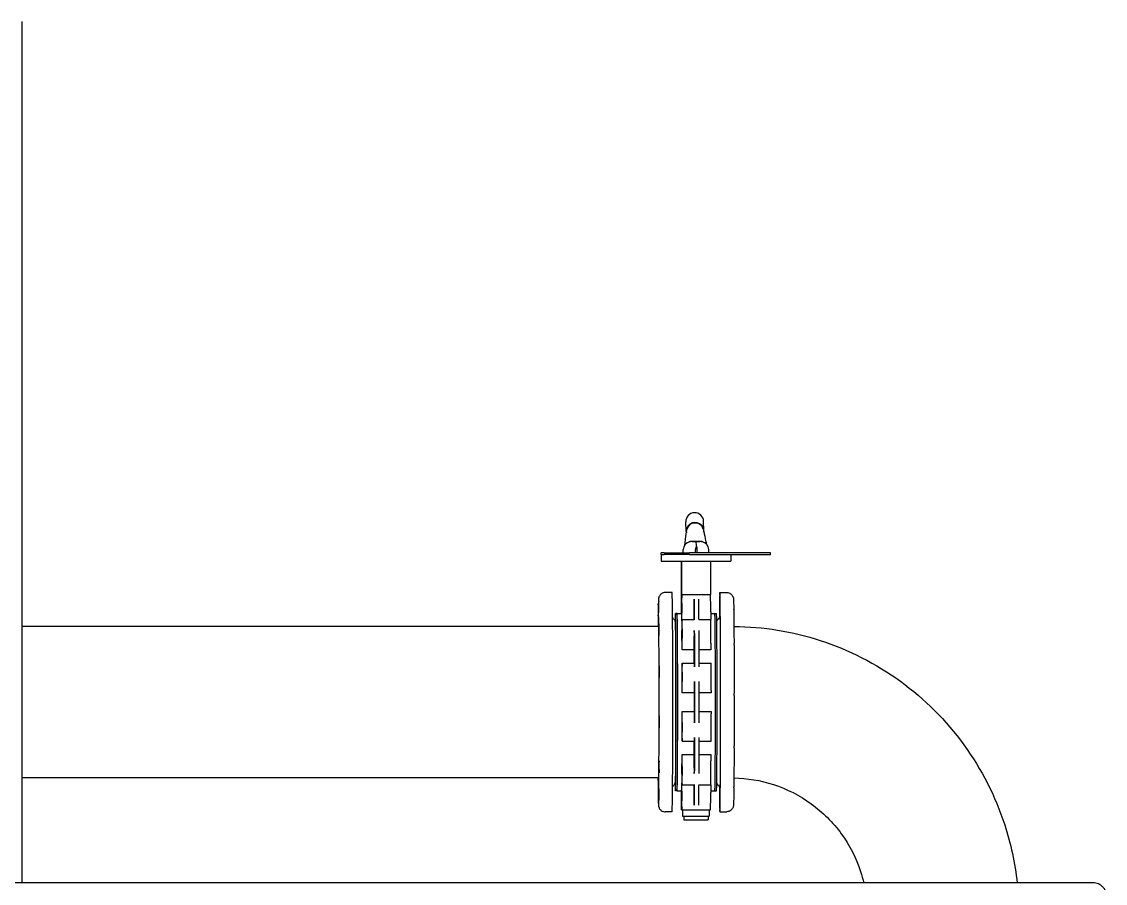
# Model space of a CAD drawing. Header units: millimetres. Extents: x 0 to 118900, y 0 to 84100.
# Drawn here: x 25589 to 27542, y 79400 to 80953 of the extents above; entities that cross this region are included whole.
import ezdxf

# ---------------------------------------------------------------- set-up
doc = ezdxf.new("R2010")
doc.units = ezdxf.units.MM
doc.header["$LTSCALE"] = 100
doc.layers.add('Visible', color=7, linetype='Continuous', lineweight=25)

msp = doc.modelspace()

# ---------------------------------------------------------------- linework, layer by layer
at = {"layer": 'Visible'}
for p, q in [((25589.41, 80952.7), (25589.41, 79400.35)), ((26786.73, 80033.67), (26786.06, 80051.03)), ((26803.74, 80049.06), (26801.74, 80049.06)), ((26818.71, 80034.9), (26818.04, 80052.27)), ((26793.24, 80016.2), (26793.39, 80016.2)), ((26793.24, 80015.04), (26793.24, 80016.2)), ((26793.39, 80016.2), (26815.39, 80016.2)), ((26793.39, 80014.63), (26793.39, 80016.2)), ((26804.63, 80015.2), (26797.41, 80015.2)), ((26811.37, 80015.2), (26804.63, 80015.2)), ((26815.39, 80014.63), (26815.39, 80016.2)), ((26747.18, 79995.2), (26741.81, 79995.2)), ((26741.81, 79992.2), (26741.81, 79995.2)), ((26741.81, 79992.2), (26747.18, 79992.2)), ((26741.81, 79992.2), (26741.81, 79980.2)), ((26741.81, 79992.2), (26747.18, 79992.2)), ((26747.18, 79995.2), (26792.72, 79995.2)), ((26792.72, 79992.2), (26747.18, 79992.2)), ((26781.31, 79995.2), (26781.31, 80001.2)), ((26801.66, 79995.2), (26792.72, 79995.2)), ((26792.72, 79992.2), (26801.66, 79992.2)), ((26938.31, 79995.2), (26801.66, 79995.2)), ((26801.66, 79992.2), (26938.31, 79992.2)), ((26803.57, 79995.2), (26803.57, 80001.2)), ((26806.57, 79995.2), (26806.57, 80001.2)), ((26827.31, 79995.2), (26827.31, 80001.2)), ((26866.81, 79992.2), (26866.81, 79980.2)), ((26938.31, 79992.2), (26938.31, 79995.2)), ((26741.81, 79980.2), (26866.81, 79980.2)), ((26778.14, 79980.2), (26778.14, 79911.13)), ((26778.49, 79911.13), (26778.49, 79980.2)), ((26830.49, 79980.2), (26830.49, 79920.23)), ((26761.32, 79923.7), (26748.82, 79923.7)), ((26778.01, 79920.23), (26778.14, 79920.23)), ((26778.62, 79920.23), (26830.62, 79920.23)), ((26847.31, 79923.7), (26859.81, 79923.7)), ((26770.32, 79886.2), (26767.32, 79886.2)), ((26770.32, 79886.2), (26778.32, 79886.2)), ((26777.84, 79888.76), (26777.85, 79886.2)), ((26778.76, 79872.38), (26778.79, 79888.76)), ((26779.16, 79874.94), (26801.16, 79874.94)), ((26800.76, 79874.94), (26800.79, 79888.76)), ((26809.18, 79874.94), (26831.16, 79874.94)), ((26830.79, 79888.76), (26830.76, 79874.94)), ((26830.78, 79886.2), (26838.31, 79886.2)), ((26838.31, 79886.2), (26841.31, 79886.2)), ((26737.38, 79862.7), (25589.41, 79862.7)), ((26779.08, 79872.38), (26778.76, 79872.38)), ((26779.04, 79867.62), (26778.96, 79855.62)), ((26779.2, 79820.27), (26779.28, 79832.26)), ((26801.2, 79820.27), (26779.2, 79820.27)), ((26801.2, 79820.27), (26801.28, 79832.26)), ((26831.2, 79820.27), (26809.42, 79820.27)), ((26831.28, 79832.26), (26831.2, 79820.27)), ((26779.43, 79795.64), (26779.31, 79791.25)), ((26779.47, 79796.49), (26801.47, 79796.49)), ((26809.54, 79796.49), (26831.47, 79796.49)), ((26779.4, 79742.95), (26779.51, 79747.34)), ((26801.4, 79742.95), (26779.4, 79742.95)), ((26801.4, 79742.95), (26801.51, 79747.34)), ((26831.4, 79742.95), (26809.6, 79742.95)), ((26831.51, 79747.34), (26831.4, 79742.95)), ((26779.4, 79709.44), (26801.4, 79709.44)), ((26779.51, 79705.05), (26779.4, 79709.44)), ((26801.51, 79705.05), (26801.4, 79709.44)), ((26809.6, 79709.44), (26831.4, 79709.44)), ((26831.4, 79709.44), (26831.51, 79705.05)), ((26779.31, 79661.15), (26779.43, 79656.75)), ((26779.47, 79655.9), (26801.47, 79655.9)), ((26809.54, 79655.9), (26831.47, 79655.9)), ((26779.2, 79632.13), (26801.2, 79632.13)), ((26779.28, 79620.13), (26779.2, 79632.13)), ((26801.28, 79620.13), (26801.2, 79632.13)), ((26809.42, 79632.13), (26831.2, 79632.13)), ((26831.2, 79632.13), (26831.28, 79620.13)), ((26737.38, 79589.7), (25589.41, 79589.7)), ((26778.76, 79580.02), (26779.08, 79580.02)), ((26778.79, 79563.63), (26778.76, 79580.02)), ((26778.96, 79596.77), (26779.04, 79584.77)), ((26770.32, 79566.2), (26767.32, 79566.2)), ((26770.32, 79566.2), (26778.43, 79566.2)), ((26777.85, 79566.2), (26777.84, 79563.63)), ((26778.17, 79550.69), (26778.2, 79566.2)), ((26778.43, 79567.08), (26778.46, 79550.69)), ((26779.16, 79577.45), (26801.16, 79577.45)), ((26800.79, 79563.63), (26800.76, 79577.45)), ((26809.18, 79577.45), (26831.16, 79577.45)), ((26830.76, 79577.45), (26830.79, 79563.63)), ((26830.78, 79566.2), (26838.31, 79566.2)), ((26838.31, 79566.2), (26841.31, 79566.2)), ((26761.32, 79528.7), (26748.82, 79528.7)), ((26778.01, 79532.16), (26778.62, 79532.16)), ((26778.62, 79532.16), (26830.62, 79532.16)), ((26780.31, 79532.16), (26780.31, 79520.7)), ((26828.31, 79532.16), (26828.31, 79520.7)), ((26847.31, 79528.7), (26859.81, 79528.7)), ((26780.31, 79520.7), (26828.31, 79520.7)), ((26782.31, 79520.7), (26782.31, 79514.2)), ((26782.31, 79514.2), (26826.31, 79514.2)), ((26826.31, 79520.7), (26826.31, 79514.2)), ((27519.77, 79400.35), (22307.76, 79400.35))]:
    msp.add_line(p, q, dxfattribs=at)
for centre, radius, start, end in [((26802.05, 80051.65), 16, 2.21764, 182.21764), ((26795.31, 80001.2), 14, 98.21427, 180), ((26813.31, 80001.2), 14, 0, 81.47715)]:
    msp.add_arc(centre, radius, start, end, dxfattribs=at)
for centre, major_axis, ratio, start_param, end_param in [((26802.72, 80034.28), (15.99, 0.62), 0.9847848, 6.1310355, 9.590907), ((26801.72, 80035.27), (-13.99, -0.54), 0.9847848, 4.6730865, 6.1125963), ((26803.72, 80035.27), (13.99, 0.54), 0.9847848, 0.1739835, 1.5314938), ((26804.63, 80001.2), (0, 14), 0.0348877, 5.1749126, 6.2831853), ((26817.84, 80001.2), (-14.28, 0), 0.980683, 5.8206616, 6.2831853), ((26792.29, 80001.2), (14.28, 0), 0.980683, 0, 0.4625237), ((26847.31, 79726.2), (0, 197.5), 0.0068282, 2.4475284, 6.9772495), ((26847.31, 79726.2), (0, 191.5), 0.0068282, 2.486433, 6.9383449), ((26761.32, 79726.2), (0, -197.5), 0.0068282, 0, 3.1415927), ((26778.01, 79895.23), (0, 25), 0.0068282, 5.4016231, 8.115781), ((26778.62, 79895.23), (0, 25), 0.0068282, 4.4505896, 7.1647475), ((26801.36, 79991.88), (0, -120), 0.0068282, 5.441902, 6.0772711), ((26800.62, 79895.23), (0, 25), 0.0068282, 4.4505896, 5.441902), ((26809.36, 79991.88), (0, -120), 0.0068282, 5.441902, 6.0772711), ((26830.62, 79895.23), (0, 25), 0.0068282, 4.4505896, 6.2831853), ((26736.44, 79892.35), (0, 10.75), 0.0068282, 0.5418182, 6.3798531), ((26737.06, 79897.55), (0, -10.75), 0.0068282, 3.1598121, 8.997847), ((26767.32, 79726.2), (0, -160), 0.0068282, 5.8565624, 9.8514009), ((26770.32, 79726.2), (0, -160), 0.0068282, 0, 3.1415926), ((26770.32, 79726.2), (0, -160), 0.0068282, 0, 3.1415926), ((26778.32, 79726.2), (0, 160), 0.0068282, 5.864493, 6.2831853), ((26779.16, 79849.94), (0, 25), 0.0068282, 3.9269908, 7.0685835), ((26801.16, 79849.94), (0, 25), 0.0068282, 6.0772711, 6.2831853), ((26831.16, 79849.94), (0, 25), 0.0068282, 3.9269909, 6.2831854), ((26838.31, 79726.2), (0, 160), 0.0068282, 3.1415927, 6.2831853), ((26838.31, 79726.2), (0, 160), 0.0068282, 3.1415927, 6.2831853), ((26841.31, 79726.2), (0, 160), 0.0068282, 3.1415927, 6.2831853), ((26737.61, 79856.84), (0, -10.75), 0.0068282, 2.6362133, 8.4742482), ((26778.32, 79726.2), (0, 160), 0.0068282, 5.3408943, 5.65468), ((26801.16, 79849.94), (0, 25), 0.0068282, 3.9269908, 4.9183032), ((26802.13, 79879.59), (0, 120), 0.0068282, 1.7767106, 2.4120797), ((26810.13, 79879.59), (0, -120), 0.0068282, 4.9183032, 5.5536723), ((26800.31, 79726.2), (0, 160), 0.0068282, 5.1672454, 5.3408943), ((26779.47, 79771.49), (0, -25), 0.0068282, 0.2617994, 3.403392), ((26801.47, 79771.49), (0, 25), 0.0068282, 5.5536723, 6.2831853), ((26831.47, 79771.49), (0, 25), 0.0068282, 3.4033921, 6.2831853), ((26737.95, 79781.12), (0, -10.75), 0.0068282, 2.1126145, 7.9506494), ((26778.32, 79726.2), (0, 160), 0.0068282, 4.8172955, 5.1310812), ((26801.47, 79771.49), (0, -25), 0.0068282, 0.2617994, 1.2531118), ((26802.41, 79726.2), (0, 120), 0.0068282, 1.2531118, 1.8884809), ((26810.41, 79726.2), (0, -120), 0.0068282, 4.3947044, 5.0300735), ((26800.31, 79726.2), (0, 160), 0.0068282, 4.6074825, 4.8172955), ((26737.99, 79690.68), (0, -10.75), 0.0068282, 1.5890158, 7.4270506), ((26778.32, 79726.2), (0, 160), 0.0068282, 4.2936967, 4.6074825), ((26779.47, 79680.9), (0, -25), 0.0068282, 6.0213859, 9.1629786), ((26801.47, 79680.9), (0, 25), 0.0068282, 5.0300735, 6.0213859), ((26831.47, 79680.9), (0, 25), 0.0068282, 3.1415927, 6.0213859), ((26802.13, 79572.81), (0, 120), 0.0068282, 0.729513, 1.3648821), ((26801.47, 79680.9), (0, -25), 0.0068282, 0, 0.729513), ((26810.13, 79572.81), (0, -120), 0.0068282, 3.8711057, 4.5064748), ((26800.31, 79726.2), (0, 160), 0.0068282, 4.0838837, 4.2575326), ((26737.71, 79609.76), (0, -10.75), 0.0068282, 1.065417, 6.9034519), ((26778.32, 79726.2), (0, 160), 0.0068282, 3.7700979, 4.0838837), ((26779.16, 79602.45), (0, -25), 0.0068282, 5.4977871, 8.6393798), ((26801.16, 79602.45), (0, 25), 0.0068282, 4.5064748, 5.4977871), ((26831.16, 79602.45), (0, -25), 0.0068282, 0, 2.3561945), ((26736.02, 79595.55), (0, 10.75), 0.0068282, 2.1468852, 2.1910629), ((26736.02, 79595.55), (0, -10.75), 0.0068282, 5.777806, 7.2778927), ((26778.32, 79726.2), (0, -160), 0.0068282, 0.1049065, 0.4186923), ((26736.57, 79554.84), (0, 10.75), 0.0068282, 3.1598121, 8.997847), ((26737.19, 79560.04), (0, -10.75), 0.0068282, 0.5418182, 6.3798531), ((26778.01, 79557.16), (0, -25), 0.0068282, 4.4505896, 7.5921822), ((26778.62, 79557.16), (0, -25), 0.0068282, 4.9741884, 8.115781), ((26801.36, 79460.52), (0, 120), 0.0068282, 0.2059142, 0.8412833), ((26800.62, 79557.16), (0, 25), 0.0068282, 3.982876, 4.9741884), ((26801.16, 79602.45), (0, -25), 0.0068282, 0, 0.2059142), ((26809.36, 79460.52), (0, 120), 0.0068282, 0.2059142, 0.8412833), ((26830.62, 79557.16), (0, -25), 0.0068282, 0, 1.8325957)]:
    msp.add_ellipse(centre, major_axis=major_axis, ratio=ratio, start_param=start_param, end_param=end_param, dxfattribs=at)
for centre, major_axis in [((26778.01, 79895.23), (0, 8.65)), ((26778.62, 79895.23), (0, -8.65)), ((26779.16, 79849.94), (0, -8.65)), ((26779.47, 79771.49), (0, -8.65)), ((26779.47, 79680.9), (0, -8.65)), ((26779.16, 79602.45), (0, -8.65)), ((26778.01, 79557.16), (0, 8.65)), ((26778.62, 79557.16), (0, -8.65))]:
    msp.add_ellipse(centre, major_axis=major_axis, ratio=0.0068282, dxfattribs=at)
for points, knots in [([(26784.39, 80009.96), (26784.82, 80013.27), (26785.25, 80016.73), (26786.4, 80025.95), (26787.13, 80031.77), (26787.85, 80037.07)], [4.1856983, 4.1856983, 4.1856983, 4.1856983, 10.0011393, 10.0011393, 19.7186157, 19.7186157, 19.7186157, 19.7186157]), ([(26817.41, 80038.19), (26818.62, 80032.65), (26819.83, 80026.62), (26821.64, 80017.54), (26822.27, 80014.41), (26822.89, 80011.41)], [0, 0, 0, 0, 10.000406, 10.000406, 15.277543, 15.277543, 15.277543, 15.277543]), ([(26748.82, 79923.7), (26747.53, 79923.7), (26746.25, 79923.48), (26743.91, 79922.72), (26742.89, 79922.18), (26741.03, 79920.92), (26740.32, 79920.22), (26739.02, 79918.73), (26738.61, 79918.05), (26737.92, 79916.8), (26737.72, 79916.3), (26737.39, 79915.44), (26737.29, 79915.11), (26737.11, 79914.44), (26737.05, 79914.17), (26736.91, 79913.48), (26736.88, 79913.21), (26736.73, 79912.08), (26736.72, 79911.62), (26736.66, 79910.57), (26736.64, 79910.15), (26736.6, 79909.23), (26736.58, 79908.72), (26736.54, 79907.61), (26736.53, 79907.01), (26736.49, 79905.7), (26736.47, 79905.01), (26736.44, 79903.51), (26736.42, 79902.71), (26736.39, 79901.02), (26736.37, 79900.12), (26736.34, 79898.22), (26736.32, 79897.22), (26736.29, 79895.13), (26736.27, 79894.04), (26736.24, 79891.77), (26736.23, 79890.58), (26736.2, 79888.11), (26736.18, 79886.83), (26736.15, 79884.17), (26736.14, 79882.79), (26736.11, 79879.96), (26736.09, 79878.5), (26736.04, 79872.59), (26736, 79867.81), (26735.96, 79862.7)], [4.13134659, 4.13134659, 4.13134659, 4.13134659, 4.13354372, 4.13354372, 4.13596456, 4.13596456, 4.13912067, 4.13912067, 4.14367577, 4.14367577, 4.14943999, 4.14943999, 4.15603928, 4.15603928, 4.16547949, 4.16547949, 4.18431206, 4.18431206, 4.25409268, 4.25409268, 4.2956556, 4.2956556, 4.33736571, 4.33736571, 4.37910831, 4.37910831, 4.42074683, 4.42074683, 4.46233101, 4.46233101, 4.50406179, 4.50406179, 4.54579928, 4.54579928, 4.58740099, 4.58740099, 4.62898882, 4.62898882, 4.67072279, 4.67072279, 4.71245956, 4.71245956, 4.75405514, 4.75405514, 4.87593078, 4.87593078, 4.87593078, 4.87593078]), ([(26859.81, 79923.7), (26861.1, 79923.7), (26862.38, 79923.48), (26864.72, 79922.72), (26865.73, 79922.18), (26867.59, 79920.92), (26868.31, 79920.22), (26869.61, 79918.73), (26870.02, 79918.05), (26870.71, 79916.8), (26870.91, 79916.3), (26871.24, 79915.44), (26871.33, 79915.11), (26871.52, 79914.44), (26871.58, 79914.17), (26871.71, 79913.48), (26871.75, 79913.21), (26871.9, 79912.08), (26871.91, 79911.62), (26872, 79910.13), (26872.03, 79909.15), (26872.11, 79906.74), (26872.15, 79905.31), (26872.22, 79902.01), (26872.26, 79900.14), (26872.31, 79896.75), (26872.33, 79895.37), (26872.36, 79893.91)], [4.0006906, 4.0006906, 4.0006906, 4.0006906, 4.00288773, 4.00288773, 4.00530857, 4.00530857, 4.00846468, 4.00846468, 4.01301978, 4.01301978, 4.01878399, 4.01878399, 4.02538329, 4.02538329, 4.0348235, 4.0348235, 4.05365607, 4.05365607, 4.12343668, 4.12343668, 4.21216726, 4.21216726, 4.30089783, 4.30089783, 4.38962841, 4.38962841, 4.44434347, 4.44434347, 4.44434347, 4.44434347]), ([(26736.4, 79901.56), (26736.4, 79901.65), (26736.41, 79901.73), (26736.41, 79902.29), (26736.42, 79902.64), (26736.43, 79902.95), (26736.43, 79903.01), (26736.43, 79903.05)], [-2.17747426, -2.17747426, -2.17747426, -2.17747426, -2.12868784, -2.12868784, -1.82469566, -1.82469566, -1.69810299, -1.69810299, -1.69810299, -1.69810299]), ([(26737.06, 79908.3), (26737.06, 79908.31), (26737.06, 79908.3), (26737.07, 79908.21), (26737.08, 79908.03), (26737.08, 79907.63), (26737.09, 79907.5), (26737.09, 79907.34)], [-2.17736247, -2.17736247, -2.17736247, -2.17736247, -2.07623279, -2.07623279, -1.81189965, -1.81189965, -1.69812221, -1.69812221, -1.69812221, -1.69812221]), ([(26872.37, 79892.88), (26872.36, 79893.29), (26872.36, 79893.63), (26872.36, 79893.9), (26872.36, 79893.91), (26872.36, 79893.91)], [-2.05906725, -2.05906725, -2.05906725, -2.05906725, -1.82469566, -1.82469566, -1.82141019, -1.82141019, -1.82141019, -1.82141019]), ([(26872.37, 79892.88), (26872.41, 79890.1), (26872.45, 79887.04), (26872.52, 79880.38), (26872.55, 79876.78), (26872.62, 79869.08), (26872.65, 79864.98), (26872.72, 79856.32), (26872.75, 79851.76), (26872.8, 79842.23), (26872.83, 79837.25), (26872.85, 79832.1)], [4.45709227, 4.45709227, 4.45709227, 4.45709227, 4.55852405, 4.55852405, 4.65995583, 4.65995583, 4.76138761, 4.76138761, 4.8628194, 4.8628194, 4.96425118, 4.96425118, 4.96425118, 4.96425118]), ([(26736.95, 79568.22), (26736.95, 79568.22), (26736.99, 79568.93), (26737.12, 79572.41), (26737.21, 79577.13), (26737.41, 79591.13), (26737.5, 79601.04), (26737.66, 79624.78), (26737.73, 79638.64), (26737.84, 79668.88), (26737.87, 79685.26), (26737.91, 79718.85), (26737.91, 79736.06), (26737.87, 79769.57), (26737.83, 79785.87), (26737.72, 79815.88), (26737.65, 79829.6), (26737.49, 79853.05), (26737.39, 79862.79), (26737.18, 79877.22), (26737.06, 79882.14), (26736.96, 79884), (26736.95, 79884.17), (26736.95, 79884.17)], [1.0696385, 1.0696385, 1.0696385, 1.0696385, 1.176431, 1.176431, 1.4527774, 1.4527774, 1.7694866, 1.7694866, 2.0887755, 2.0887755, 2.4084949, 2.4084949, 2.7283208, 2.7283208, 3.0481446, 3.0481446, 3.3678539, 3.3678539, 3.6870983, 3.6870983, 4.0033791, 4.0033791, 4.051462, 4.051462, 4.051462, 4.051462]), ([(26762.18, 79574.39), (26762.28, 79574.45), (26762.38, 79574.52), (26763.44, 79575.23), (26764.1, 79575.88), (26765.31, 79577.26), (26765.69, 79577.9), (26766.34, 79579.09), (26766.53, 79579.56), (26766.82, 79580.36), (26766.9, 79580.66), (26767.06, 79581.24), (26767.11, 79581.48), (26767.22, 79582.04), (26767.25, 79582.27), (26767.36, 79583.1), (26767.37, 79583.42), (26767.54, 79586.1), (26767.62, 79589.85), (26767.81, 79602.36), (26767.9, 79610.99), (26768.05, 79631.84), (26768.12, 79644.01), (26768.22, 79670.7), (26768.25, 79685.21), (26768.29, 79715.14), (26768.29, 79730.55), (26768.27, 79760.7), (26768.23, 79775.44), (26768.14, 79802.76), (26768.08, 79815.34), (26767.94, 79837.07), (26767.85, 79846.22), (26767.66, 79860.23), (26767.57, 79864.95), (26767.42, 79868.21), (26767.4, 79868.7), (26767.32, 79869.59), (26767.3, 79869.87), (26767.14, 79870.76), (26767.09, 79871), (26766.97, 79871.5), (26766.91, 79871.69), (26766.73, 79872.29), (26766.58, 79872.74), (26765.96, 79874.04), (26765.58, 79874.82), (26764.23, 79876.36), (26763.78, 79876.82), (26762.88, 79877.53), (26762.55, 79877.77), (26762.18, 79878)], [0.9940504, 0.9940504, 0.9940504, 0.9940504, 0.9943647, 0.9943647, 0.9975258, 0.9975258, 1.0021915, 1.0021915, 1.008396, 1.008396, 1.0153053, 1.0153053, 1.0246772, 1.0246772, 1.042087, 1.042087, 1.097205, 1.097205, 1.4113642, 1.4113642, 1.7359264, 1.7359264, 2.0567574, 2.0567574, 2.3770671, 2.3770671, 2.6972505, 2.6972505, 3.0174271, 3.0174271, 3.3377059, 3.3377059, 3.6584011, 3.6584011, 3.9816248, 3.9816248, 4.0564857, 4.0564857, 4.0939161, 4.0939161, 4.1042688, 4.1042688, 4.1094072, 4.1094072, 4.1171785, 4.1171785, 4.1235712, 4.1235712, 4.125905, 4.125905, 4.1270501, 4.1270501, 4.1270501, 4.1270501]), ([(26841.77, 79871.85), (26841.77, 79871.88), (26841.78, 79871.9), (26841.9, 79872.29), (26842.05, 79872.74), (26842.67, 79874.04), (26843.05, 79874.82), (26844.4, 79876.36), (26844.85, 79876.82), (26846.12, 79877.83), (26846.99, 79878.4), (26848.1, 79878.86)], [3.978199165, 3.978199165, 3.978199165, 3.978199165, 3.978751162, 3.978751162, 3.986522548, 3.986522548, 3.992915213, 3.992915213, 3.995248958, 3.995248958, 3.997863709, 3.997863709, 3.997863709, 3.997863709]), ([(26737.65, 79866.25), (26737.65, 79866.17), (26737.65, 79866.09), (26737.66, 79865.47), (26737.66, 79864.82), (26737.67, 79863.76), (26737.67, 79863.43), (26737.67, 79863.09)], [-2.17747426, -2.17747426, -2.17747426, -2.17747426, -2.12868784, -2.12868784, -1.82469566, -1.82469566, -1.69810299, -1.69810299, -1.69810299, -1.69810299]), ([(26872.67, 79862.68), (26925.41, 79862.23), (26978.07, 79853.66), (27079.77, 79820.62), (27128.65, 79795.71), (27216.33, 79732.01), (27255.12, 79693.22), (27318.83, 79605.53), (27343.73, 79556.65), (27371.53, 79471.09), (27379.04, 79435.92), (27382.86, 79400.35)], [3.1500148, 3.1500148, 3.1500148, 3.1500148, 3.4557519, 3.4557519, 3.7699112, 3.7699112, 4.0840704, 4.0840704, 4.3982297, 4.3982297, 4.6056155, 4.6056155, 4.6056155, 4.6056155]), ([(26872.87, 79829.04), (26872.86, 79829.95), (26872.86, 79830.8), (26872.85, 79831.75), (26872.85, 79831.93), (26872.85, 79832.1)], [-2.12432156, -2.12432156, -2.12432156, -2.12432156, -1.82469566, -1.82469566, -1.75218278, -1.75218278, -1.75218278, -1.75218278]), ([(26872.87, 79829.04), (26872.89, 79823.86), (26872.91, 79818.5), (26872.95, 79807.5), (26872.97, 79801.85), (26873, 79790.31), (26873.02, 79784.43), (26873.04, 79772.48), (26873.05, 79766.42), (26873.07, 79754.18), (26873.07, 79748.01), (26873.08, 79741.8)], [4.98416959, 4.98416959, 4.98416959, 4.98416959, 5.08479357, 5.08479357, 5.18541756, 5.18541756, 5.28604155, 5.28604155, 5.38666553, 5.38666553, 5.48728952, 5.48728952, 5.48728952, 5.48728952]), ([(26738.01, 79786.66), (26738.01, 79786.52), (26738.01, 79786.38), (26738.02, 79785.35), (26738.02, 79784.39), (26738.02, 79782.99), (26738.02, 79782.58), (26738.02, 79782.16)], [-2.17747426, -2.17747426, -2.17747426, -2.17747426, -2.12868784, -2.12868784, -1.82469566, -1.82469566, -1.69810299, -1.69810299, -1.69810299, -1.69810299]), ([(26873.08, 79737.92), (26873.08, 79731.71), (26873.08, 79725.48), (26873.08, 79713.04), (26873.07, 79706.84), (26873.06, 79694.51), (26873.05, 79688.39), (26873.03, 79676.3), (26873.02, 79670.33), (26872.99, 79658.6), (26872.98, 79652.83), (26872.96, 79647.2)], [5.50828873, 5.50828873, 5.50828873, 5.50828873, 5.60886101, 5.60886101, 5.70943329, 5.70943329, 5.81000557, 5.81000557, 5.91057785, 5.91057785, 6.01115014, 6.01115014, 6.01115014, 6.01115014]), ([(26873.08, 79737.92), (26873.08, 79738.11), (26873.08, 79738.3), (26873.08, 79739.37), (26873.07, 79740.25), (26873.08, 79741.35), (26873.08, 79741.58), (26873.08, 79741.8)], [-2.13396165, -2.13396165, -2.13396165, -2.13396165, -2.07623279, -2.07623279, -1.81189965, -1.81189965, -1.74160475, -1.74160475, -1.74160475, -1.74160475]), ([(26738.06, 79690.88), (26738.06, 79690.54), (26738.06, 79690.2), (26738.06, 79688.99), (26738.06, 79688.12), (26738.06, 79686.93), (26738.05, 79686.57), (26738.05, 79686.23)], [-2.17736247, -2.17736247, -2.17736247, -2.17736247, -2.07623279, -2.07623279, -1.81189965, -1.81189965, -1.69812221, -1.69812221, -1.69812221, -1.69812221]), ([(26872.95, 79643.79), (26872.93, 79638.19), (26872.91, 79632.73), (26872.86, 79622.14), (26872.84, 79617.02), (26872.79, 79607.16), (26872.76, 79602.42), (26872.7, 79593.38), (26872.67, 79589.08), (26872.6, 79580.96), (26872.57, 79577.14), (26872.53, 79573.57)], [6.03159302, 6.03159302, 6.03159302, 6.03159302, 6.13259975, 6.13259975, 6.23360648, 6.23360648, 6.33461321, 6.33461321, 6.43561994, 6.43561994, 6.53662667, 6.53662667, 6.53662667, 6.53662667]), ([(26872.95, 79643.79), (26872.95, 79644.61), (26872.95, 79645.51), (26872.96, 79646.7), (26872.96, 79646.95), (26872.96, 79647.2)], [-2.12857271, -2.12857271, -2.12857271, -2.12857271, -1.82469566, -1.82469566, -1.74655109, -1.74655109, -1.74655109, -1.74655109]), ([(26737.77, 79604.56), (26737.77, 79604.44), (26737.77, 79604.33), (26737.77, 79603.02), (26737.76, 79601.98), (26737.75, 79601.1), (26737.75, 79601.06), (26737.75, 79601.01)], [-3.20779585, -3.20779585, -3.20779585, -3.20779585, -3.1624121, -3.1624121, -2.67415227, -2.67415227, -2.6485085, -2.6485085, -2.6485085, -2.6485085]), ([(26735.99, 79586.15), (26735.98, 79586.22), (26735.98, 79586.31), (26735.98, 79586.92), (26735.97, 79587.57), (26735.97, 79588.63), (26735.96, 79588.96), (26735.96, 79589.3)], [-2.17747426, -2.17747426, -2.17747426, -2.17747426, -2.12868784, -2.12868784, -1.82469566, -1.82469566, -1.69810299, -1.69810299, -1.69810299, -1.69810299]), ([(26735.98, 79586.5), (26736.03, 79580.64), (26736.08, 79575.26), (26736.18, 79565.56), (26736.23, 79561.25), (26736.34, 79553.77), (26736.4, 79550.6), (26736.52, 79545.46), (26736.58, 79543.51), (26736.68, 79541.31), (26736.71, 79540.74), (26736.81, 79539.69), (26736.83, 79539.38), (26737.03, 79538.34), (26737.08, 79538.05), (26737.26, 79537.42), (26737.32, 79537.19), (26737.56, 79536.49), (26737.74, 79535.96), (26738.51, 79534.48), (26738.98, 79533.62), (26740.52, 79532), (26741.03, 79531.53), (26742.7, 79530.29), (26744.11, 79529.5), (26746.81, 79528.83), (26747.81, 79528.7), (26748.82, 79528.7)], [0.27088951, 0.27088951, 0.27088951, 0.27088951, 0.41466239, 0.41466239, 0.55843528, 0.55843528, 0.70220816, 0.70220816, 0.84598105, 0.84598105, 0.91786749, 0.91786749, 0.95381071, 0.95381071, 0.96458023, 0.96458023, 0.96945706, 0.96945706, 0.97672123, 0.97672123, 0.98256411, 0.98256411, 0.98471209, 0.98471209, 0.98804072, 0.98804072, 0.98975394, 0.98975394, 0.98975394, 0.98975394]), ([(26848.1, 79573.53), (26847.35, 79573.85), (26846.7, 79574.21), (26845.19, 79575.23), (26844.53, 79575.88), (26843.32, 79577.26), (26842.94, 79577.9), (26842.29, 79579.09), (26842.1, 79579.56), (26841.88, 79580.17), (26841.82, 79580.37), (26841.77, 79580.54)], [0.86192483, 0.86192483, 0.86192483, 0.86192483, 0.863708719, 0.863708719, 0.866869771, 0.866869771, 0.871535505, 0.871535505, 0.877740021, 0.877740021, 0.881589374, 0.881589374, 0.881589374, 0.881589374]), ([(26872.67, 79589.66), (26896.82, 79589.23), (26920.9, 79585.19), (26968.21, 79569.82), (26991.31, 79558.05), (27032.73, 79527.95), (27051.06, 79509.62), (27081.16, 79468.2), (27092.93, 79445.1), (27103.02, 79414.04), (27104.91, 79407.23), (27106.5, 79400.35)], [3.1594183, 3.1594183, 3.1594183, 3.1594183, 3.4557519, 3.4557519, 3.7699112, 3.7699112, 4.0840704, 4.0840704, 4.3982297, 4.3982297, 4.4848716, 4.4848716, 4.4848716, 4.4848716]), ([(26872.52, 79571.84), (26872.47, 79567.78), (26872.43, 79564.08), (26872.34, 79557.43), (26872.3, 79554.49), (26872.2, 79549.39), (26872.15, 79547.24), (26872.05, 79543.72), (26872, 79542.38), (26871.91, 79540.75), (26871.89, 79540.31), (26871.77, 79539.3), (26871.75, 79538.98), (26871.49, 79537.86), (26871.43, 79537.62), (26871.22, 79536.91), (26871.07, 79536.41), (26870.41, 79535), (26870.03, 79534.25), (26868.81, 79532.73), (26868.37, 79532.24), (26866.84, 79530.89), (26865.49, 79529.94), (26862.47, 79528.93), (26861.15, 79528.7), (26859.81, 79528.7)], [0.27001699, 0.27001699, 0.27001699, 0.27001699, 0.38783318, 0.38783318, 0.50564937, 0.50564937, 0.62346556, 0.62346556, 0.74128175, 0.74128175, 0.80018985, 0.80018985, 0.8296439, 0.8296439, 0.83628148, 0.83628148, 0.84464539, 0.84464539, 0.85063602, 0.85063602, 0.85305517, 0.85305517, 0.85682435, 0.85682435, 0.85909794, 0.85909794, 0.85909794, 0.85909794]), ([(26872.52, 79571.84), (26872.52, 79572.23), (26872.52, 79572.72), (26872.53, 79573.38), (26872.53, 79573.48), (26872.53, 79573.57)], [-2.09119139, -2.09119139, -2.09119139, -2.09119139, -1.82469566, -1.82469566, -1.78188486, -1.78188486, -1.78188486, -1.78188486]), ([(26736.57, 79544.09), (26736.57, 79544.08), (26736.57, 79544.09), (26736.56, 79544.18), (26736.56, 79544.36), (26736.55, 79544.76), (26736.55, 79544.9), (26736.54, 79545.05)], [-2.17736247, -2.17736247, -2.17736247, -2.17736247, -2.07623279, -2.07623279, -1.81189965, -1.81189965, -1.69812221, -1.69812221, -1.69812221, -1.69812221]), ([(26737.23, 79550.83), (26737.23, 79550.74), (26737.23, 79550.66), (26737.22, 79550.1), (26737.22, 79549.75), (26737.2, 79549.44), (26737.2, 79549.38), (26737.2, 79549.34)], [-2.17747426, -2.17747426, -2.17747426, -2.17747426, -2.12868784, -2.12868784, -1.82469566, -1.82469566, -1.69810299, -1.69810299, -1.69810299, -1.69810299]), ([(27541.81, 79386.91), (27541.36, 79387.8), (27540.84, 79388.7), (27539.35, 79390.91), (27538.29, 79392.16), (27536.15, 79394.27), (27534.87, 79395.33), (27532.12, 79397.15), (27530.64, 79397.91), (27527.83, 79399.06), (27526.23, 79399.55), (27522.96, 79400.2), (27521.29, 79400.35), (27519.77, 79400.35)], [1.0531094, 1.0531094, 1.0531094, 1.0531094, 1.3375249, 1.3375249, 1.7861394, 1.7861394, 2.2398735, 2.2398735, 2.6936075, 2.6936075, 3.1516947, 3.1516947, 3.6097818, 3.6097818, 3.6097818, 3.6097818])]:
    msp.add_open_spline(points, degree=3, knots=knots, dxfattribs=at)
msp.add_open_spline([(26735.96, 79589.7), (26735.96, 79589.38), (26735.96, 79589.07), (26735.96, 79588.76)], degree=3, dxfattribs=at)

doc.saveas('drawing.dxf')
